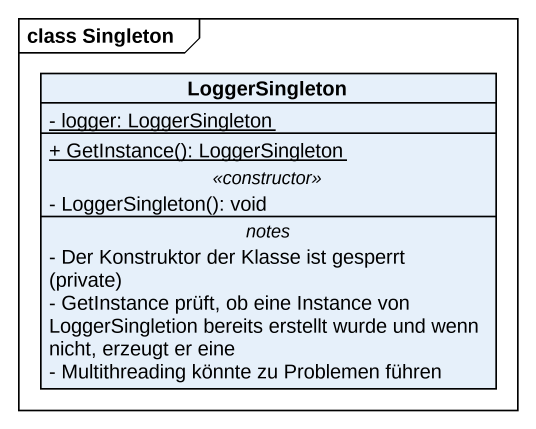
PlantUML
@startuml
mainframe class Singleton
hide circle
hide empty members
skinparam classAttributeIconSize 0
class LoggerSingleton {
  {static} - logger: LoggerSingleton
  --
  {static} + GetInstance(): LoggerSingleton
  .. <<constructor>> ..
  - LoggerSingleton(): void
  -- notes --
  {field} - Der Konstruktor der Klasse ist gesperrt (private)
  - GetInstance prüft, ob eine Instance von LoggerSingletion bereits erstellt wurde und wenn nicht, erzeugt er eine
  - Multithreading könnte zu Problemen führen
}
@enduml
